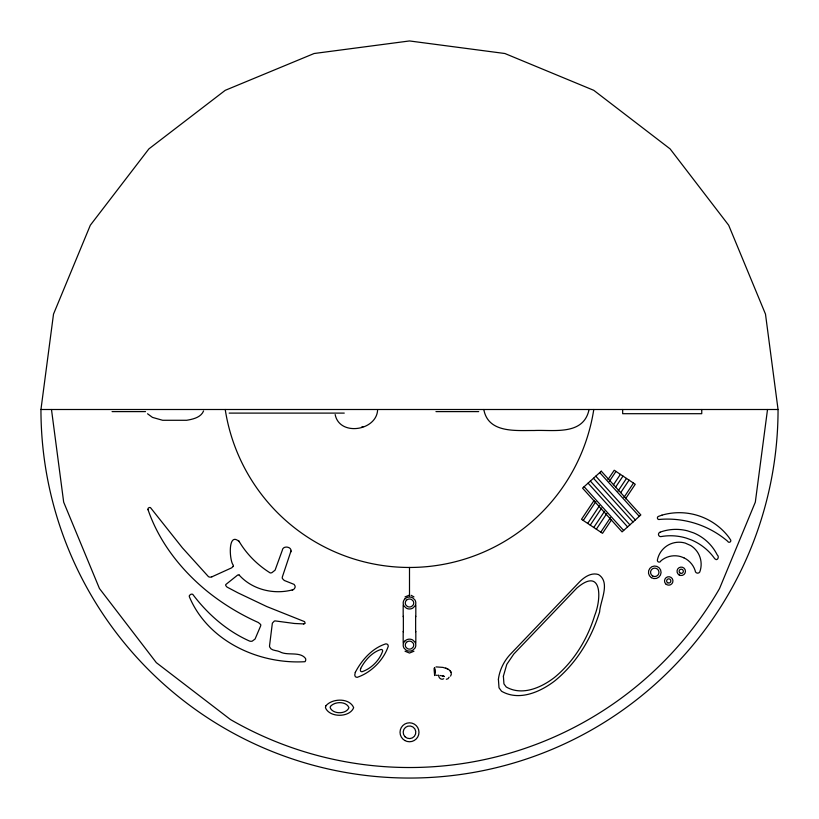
<?xml version="1.0" encoding="UTF-8"?>
<svg xmlns="http://www.w3.org/2000/svg" width="819" height="819" viewBox="0 0 819 819"><rect width="100%" height="100%" fill="white"/><g stroke="black" fill="none" stroke-linecap="round" stroke-linejoin="round"><path stroke-width="1.23" d="M403.357 616.318L403.357 631.818M415.642 631.818L415.642 616.318M377.579 410.319C376.238 430.835 339.465 436.578 335.166 414.557M40.95 409.5L53.511 314.117L90.325 225.225L148.894 148.894L225.225 90.325L314.117 53.511L409.5 40.95L504.883 53.511L593.775 90.325L670.106 148.894L728.675 225.225L765.489 314.117L778.05 409.5A368.55 368.55 0 0 1 409.5 778.05A368.55 368.55 0 0 1 40.95 409.5L778.05 409.5M767.516 409.5L755.323 502.16L719.553 588.513A358.016 358.016 0 0 1 230.487 719.553L156.337 662.663L99.447 588.513L63.677 502.16L51.484 409.5M589.066 409.5C583.599 435.903 553.388 429.586 534.049 430.518C516.134 430.354 488.185 433.476 483.804 409.5M291.001 550.992L282.401 576.791A2.713 2.713 0 0 0 282.412 578.562L284.244 580.456L294.093 584.387L295.024 585.923A2.948 2.948 0 0 1 294.973 587.632L294.39 588.666A3.849 3.849 0 0 1 292.946 589.741C274.119 594.942 252.344 589.782 239.168 575.061M203.573 410.954C200.911 417.495 192.915 419.236 186.66 420.28L162.643 420.28L152.467 417.393L147.543 413.769M211.865 576.832L231.726 567.802L233.139 566.328M290.499 552.477C293.54 546.969 282.821 544.625 282.248 550.45L275.082 570.167L271.888 572.686A6.347 6.347 0 0 1 270.239 572.952C257.299 564.864 246.181 553.736 238.575 540.479M449.119 677.17L448.034 678.716L446.345 679.279M450.573 676.095C452.805 673.064 449.733 669.44 446.764 668.519M594.041 500.511L581.51 519.297L602.528 533.323L611.578 519.748M607.954 479.637L614.219 470.239L635.247 484.264L625.501 498.873M583.261 520.464L595.874 501.556M609.295 481.429L615.98 471.406M587.694 523.423L599.528 505.681M613.441 484.797L620.403 474.365M590.264 525.143L601.719 507.964M615.765 486.916L622.983 476.085M593.775 527.477L604.627 511.199M618.058 491.052L626.484 478.419M596.345 529.197L606.787 513.544M620.71 492.659L629.064 480.139M600.777 532.155L610.442 517.659M623.873 497.522L633.496 483.087M405.036 596.908L409.5 595.085M413.964 651.228L409.5 653.05L405.036 651.228M443.724 678.716C441.277 680.476 438.37 677.661 438.605 675.061M659.602 532.463L661.506 531.685A46.12 46.12 0 0 1 687.376 530.804L693.591 532.872A46.12 46.12 0 0 1 717.127 554.719C719.891 556.623 717.27 561.752 714.782 558.753A54.105 54.105 0 0 0 691.226 539.875L686.424 538.144A54.105 54.105 0 0 0 661.22 536.558A2.232 2.232 0 0 1 659.08 535.902L658.742 535.431A2.232 2.232 0 0 1 659.193 532.749L660.216 532.207M292.209 590.008L292.946 589.741M361.681 427.037L363.134 426.668M112.06 411.609L145.526 411.609M435.954 411.609L478.705 411.609M229.156 413.104L344.256 413.104M436.025 666.891L442.997 667.403L447.624 668.877M436.025 675.276L437.448 675.286M304.023 623.935L294.461 623.484L275.962 621.017A3.419 3.419 0 0 0 274.334 621.068L272.369 623.126L269.553 645.638A3.296 3.296 0 0 0 269.656 646.949C271.079 650.931 276.679 650.173 279.729 651.719C287.223 656.121 299.959 651.054 305.518 658.456A3.471 3.471 0 0 1 305.641 660.442L305.077 661.691C258.855 664.485 208.098 641.226 189.465 597A1.771 1.771 0 0 1 189.496 595.413L190.847 594.297A2.907 2.907 0 0 1 192.741 594.328C207.535 614.035 226.822 630.958 249.59 641.082A5.149 5.149 0 0 0 252.191 641.164L255.067 639.045L260.657 625.88A2.273 2.273 0 0 0 260.657 624.498L258.374 622.522A232.872 232.872 0 0 1 208.006 591.942C181.306 570.331 159.132 542.209 147.963 509.5M303.562 623.914L305.17 623.3L304.586 621.652L266.789 606.562L237.909 592.823L227.006 587.069L225.778 585.636A1.986 1.986 0 0 1 225.768 584.561L237.541 575.143A1.833 1.833 0 0 1 239.343 575.153M440.131 675.48L443.386 676.187M411.138 595.3L413.964 596.908M445.7 668.089L446.488 668.417M211.855 576.811A3.696 3.696 0 0 1 208.446 576.648L182.422 547.86L150.481 507.626A2.355 2.355 0 0 0 149.027 507.616L148.004 508.435L148.239 509.92M443.345 676.166L443.929 676.504L443.233 675.706M599.743 472.604L639.27 516.349M595.782 476.167L635.319 519.922M593.488 478.245L633.026 522M590.366 481.07L629.893 524.825M588.062 483.149L627.6 526.904M584.111 486.721L623.648 530.477M450.993 672.092L449.979 670.597M239.394 541.82C227.692 530.732 229.31 560.36 233.139 564.967A2.078 2.078 0 0 1 233.036 566.584M701.75 409.5L701.75 413.697L622.665 413.697L622.665 409.5M415.817 605.087L415.817 616.727M415.817 631.408L415.817 643.048M409.5 567.454L409.5 596.171M403.183 605.087L403.183 616.727M403.183 631.408L403.183 643.048M593.775 409.5A186.466 186.466 0 0 1 225.225 409.5M498.402 679.227L499.017 687.806L501.556 691.246C519.092 701.381 540.253 692.055 554.862 680.824C576.463 663.165 591.492 638.462 599.621 611.936C600.235 600.87 610.851 582.34 598.464 574.539C591.4 572.307 584.582 576.873 579.77 581.664L509.94 654.729C503.746 661.517 499.6 670.106 498.402 679.227M503.388 676.146L503.941 683.885L506.224 686.977C522.061 696.13 541.154 687.714 554.34 677.579C573.832 661.639 587.397 639.342 594.727 615.407C601.893 597.573 601.648 566.779 576.811 588.093L513.8 654.023L506.787 664.363L503.388 676.146M434.449 669.911C434.735 679.115 434.95 666.553 434.449 669.911M434.275 668.693C434.848 687.069 435.309 661.987 434.275 668.693M355.292 672.368L354.75 675.061L355.354 676.77L357.064 677.374C371.079 672.706 383.64 660.145 388.308 646.13L387.704 644.42L385.995 643.816C372.369 647.942 361.732 660.032 355.292 672.368M360.698 668.447L360.34 670.239L360.749 671.375L361.885 671.785C371.232 668.673 379.606 660.298 382.708 650.951L382.309 649.815L381.173 649.416C372.092 652.159 364.998 660.216 360.698 668.447M325.921 705.773L325.44 707.667C329.422 717.813 349.682 717.813 353.665 707.667C349.58 697.747 332.299 698.177 325.921 705.773M330.466 706.408L330.149 707.667C332.801 714.424 346.314 714.424 348.966 707.667C346.232 701.054 334.715 701.34 330.466 706.408M405.036 598.771L404.033 600.01A6.009 5.856 0 0 0 404.023 605.999L406.337 608.189A6.46 6.286 0 0 0 412.663 608.189L414.967 605.999A6.009 5.856 0 0 0 414.977 600.01L412.663 597.819A6.46 6.286 0 0 0 406.337 597.819L405.036 598.771M406.521 600.184L405.855 601.013A4.013 3.9 0 0 0 405.855 605.006L407.391 606.469A4.31 4.197 0 0 0 411.609 606.459L413.145 605.006A4.013 3.9 0 0 0 413.145 601.013L411.609 599.549A4.31 4.197 0 0 0 407.391 599.549L406.521 600.184M405.036 640.898L404.033 642.137A6.009 5.856 0 0 0 404.023 648.126L406.337 650.317A6.46 6.286 0 0 0 412.663 650.317L414.967 648.126A6.009 5.856 0 0 0 414.977 642.137L412.663 639.946A6.46 6.286 0 0 0 406.337 639.946L405.036 640.898M406.521 642.311L405.855 643.13A4.013 3.9 0 0 0 405.855 647.123L407.391 648.587A4.31 4.197 0 0 0 411.609 648.587L413.145 647.123A4.013 3.9 0 0 0 413.145 643.13L411.609 641.676A4.31 4.197 0 0 0 407.391 641.676L406.521 642.311M601.3 471.191L582.555 488.134L622.082 531.879L640.837 514.936L601.3 471.191M661.947 515.151L658.435 516.4A1.618 1.618 0 0 0 657.514 518.488L657.718 518.867A1.618 1.618 0 0 0 659.612 519.42A92.987 92.987 0 0 1 727.712 541.308A1.618 1.618 0 0 0 729.442 542.25L729.842 542.137A1.618 1.618 0 0 0 730.671 539.997L728.582 536.926A62.264 62.264 0 0 0 661.947 515.151M683.885 557.8L680.609 556.582A21.448 21.448 0 0 0 660.882 560.861A1.802 1.802 0 0 1 658.609 562.029A1.802 1.802 0 0 1 657.452 559.756A22.082 22.082 0 0 1 685.237 543.089L690.745 545.556A22.082 22.082 0 0 1 699.743 572.051A2.498 2.498 0 0 1 695.157 570.577A21.448 21.448 0 0 0 683.885 557.8M444.205 676.514L442.598 675.87L444.205 676.514M652.661 575.982A4.208 4.208 0 0 0 658.978 572.327A4.208 4.208 0 0 0 652.661 568.683A4.208 4.208 0 0 0 652.661 575.982M651.392 577.671A6.317 6.317 0 0 0 661.076 572.583A6.317 6.317 0 0 0 651.832 566.738A6.317 6.317 0 0 0 651.392 577.671M679.76 572.788A2.109 2.109 0 0 0 683.281 571.846A2.109 2.109 0 0 0 680.702 569.266A2.109 2.109 0 0 0 679.76 572.788M679.135 574.948A4.208 4.208 0 0 0 685.452 571.304A4.208 4.208 0 0 0 679.135 567.659A4.208 4.208 0 0 0 679.135 574.948M667.69 582.77A2.109 2.109 0 0 0 670.853 580.947A2.109 2.109 0 0 0 667.69 579.125A2.109 2.109 0 0 0 667.69 582.77M665.765 583.927A4.208 4.208 0 0 0 672.808 582.033A4.208 4.208 0 0 0 667.659 576.873A4.208 4.208 0 0 0 665.765 583.927M404.76 740.489A9.48 9.48 0 0 0 418.98 732.278A9.48 9.48 0 0 0 404.76 724.078A9.48 9.48 0 0 0 404.76 740.489M405.036 736.752A6.317 6.317 0 0 0 415.602 733.916A6.317 6.317 0 0 0 407.862 726.177A6.317 6.317 0 0 0 405.036 736.752"/></g></svg>
